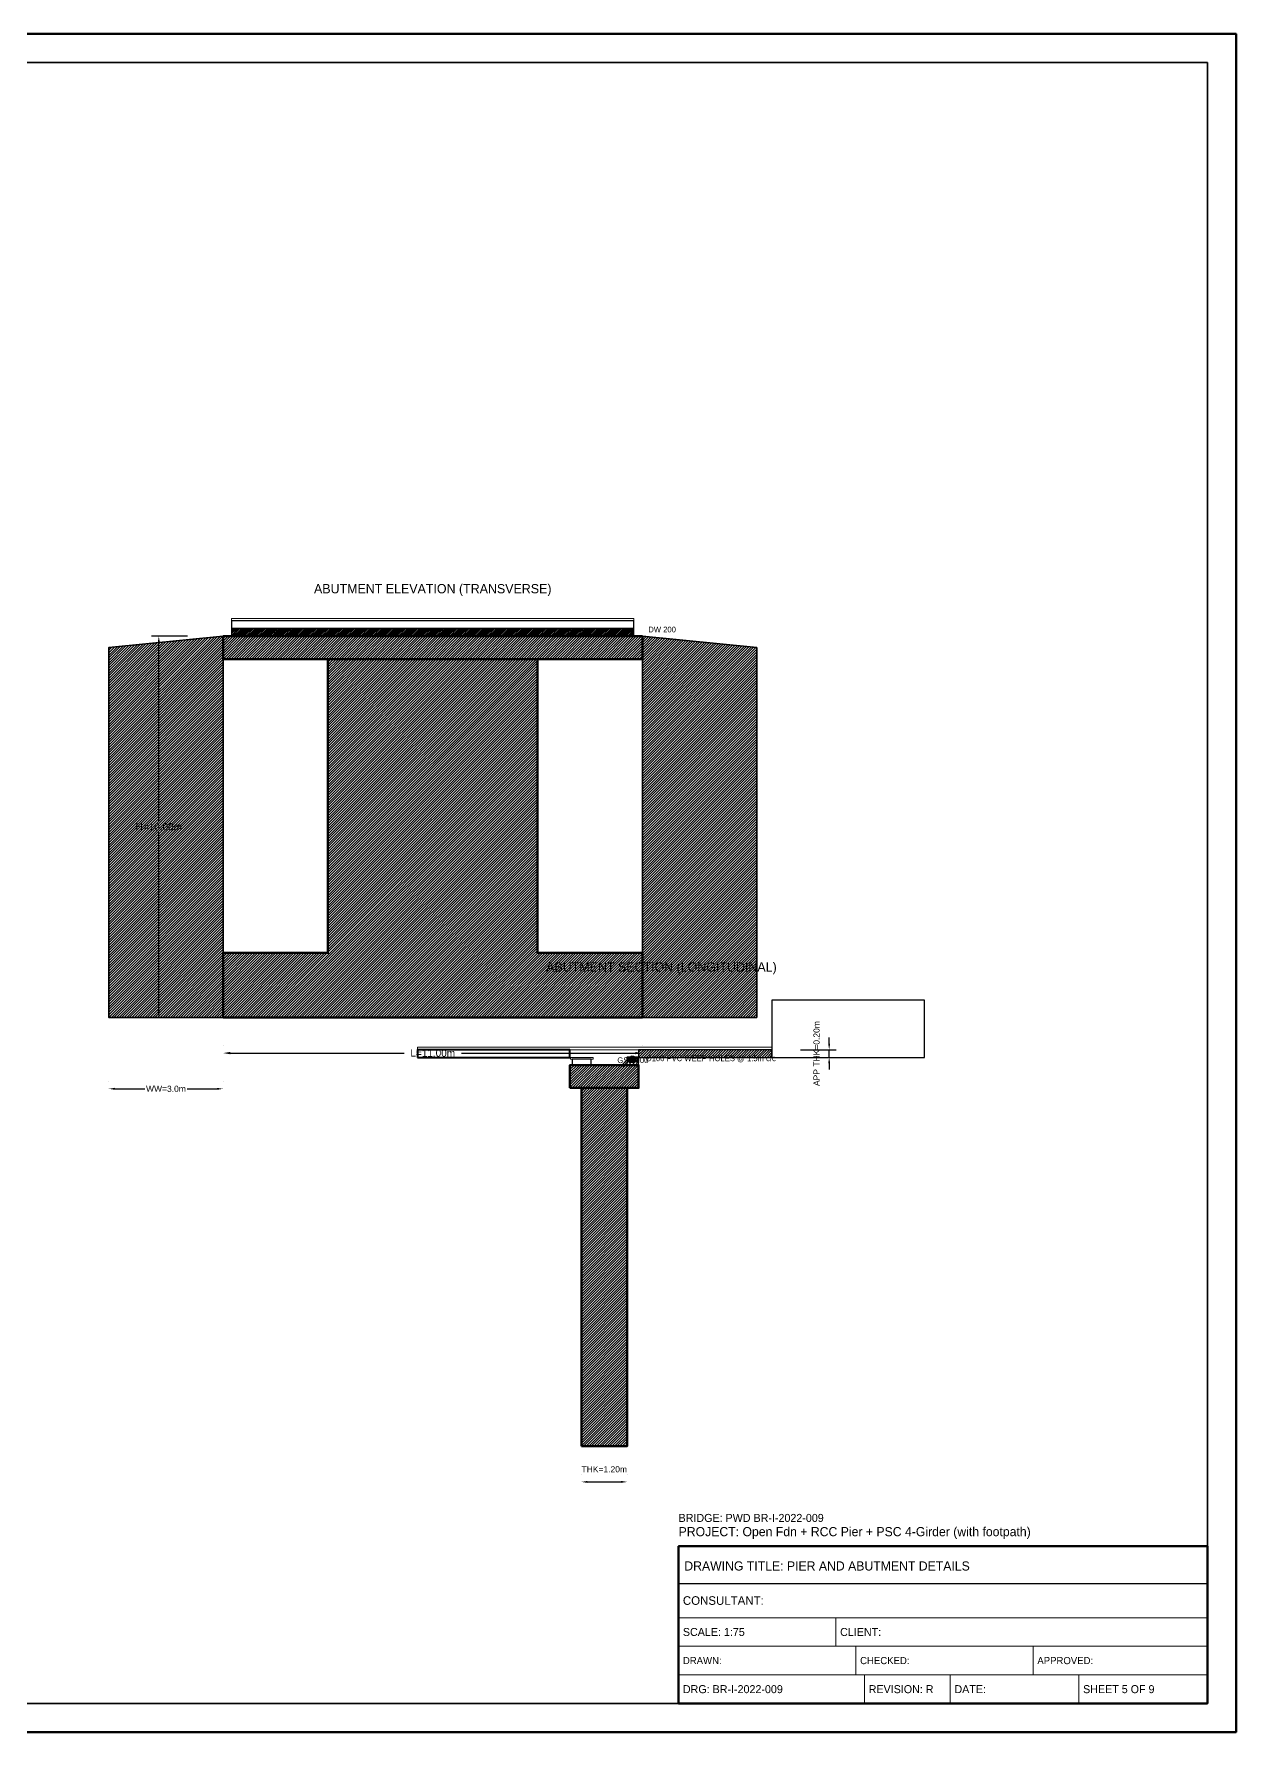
# Model space of a CAD drawing. Header units: metres. Extents: x 0 to 841, y 0 to 594.
# Drawn here: x 420 to 841, y 0 to 594 of the extents above; entities that cross this region are included whole.
import ezdxf
from ezdxf.enums import TextEntityAlignment as Align

# ---------------------------------------------------------------- set-up
doc = ezdxf.new("R2010")
doc.units = ezdxf.units.M
doc.linetypes.add('DASHED', pattern=[0.5, 0.375, -0.125])
for name, color, linetype, lineweight in [('ABUT-PROF', 4, 'Continuous', 50), ('BORDER-INNER', 7, 'Continuous', 35), ('BORDER-OUTER', 7, 'Continuous', 70), ('CIVIL-ROAD', 7, 'Continuous', 25), ('DIM-LINEAR', 3, 'Continuous', 18), ('STRUC-HATCHING', 8, 'Continuous', 18), ('SUB-ABUT', 3, 'Continuous', 35), ('SUB-BACKFILL', 34, 'Continuous', 18), ('SUB-BEARING', 5, 'Continuous', 25), ('SUB-DIRT-WALL', 3, 'Continuous', 35), ('SUPER-DECK', 2, 'Continuous', 50), ('SUPER-WEARING', 8, 'Continuous', 25), ('TEXT-HEADER', 7, 'Continuous', 25), ('TEXT-SPEC', 7, 'Continuous', 13), ('TEXT-TITLE', 7, 'Continuous', 25), ('TITLEBLK-BOX', 7, 'Continuous', 50), ('TITLEBLK-TEXT', 7, 'Continuous', 18)]:
    doc.layers.add(name, color=color, linetype=linetype, lineweight=lineweight)
doc.styles.add('BRIDGE_STD', font='Arial.ttf')
doc.dimstyles.new('pmb100', dxfattribs={"dimtxt": 2.5, "dimasz": 0.9375, "dimexe": 2.5, "dimexo": 2.5, "dimtad": 0, "dimtih": 1, "dimdec": 0, "dimtxsty": 'BRIDGE_STD', "dimcen": 2.5, "dimazin": 3, "dimtfac": 1, "dimtmove": 0, "dimatfit": 3})

msp = doc.modelspace()

# ---------------------------------------------------------------- hatches: boundary and pattern name
at = {"layer": 'STRUC-HATCHING'}
h = msp.add_hatch(dxfattribs=at)
h.set_pattern_fill('ANSI31', scale=0.2)
h.paths.add_polyline_path([(486.67, 383.33), (446.67, 379.33), (446.67, 250), (486.67, 250)])
h = msp.add_hatch(dxfattribs=at)
h.set_pattern_fill('ANSI31', scale=0.2)
h.paths.add_polyline_path([(486.67, 375.33), (633.33, 375.33), (633.33, 383.33), (486.67, 383.33)])
h = msp.add_hatch(dxfattribs=at)
h.set_pattern_fill('ANSI31', scale=0.1333333)
h.paths.add_polyline_path([(489.6, 383.33), (630.4, 383.33), (630.4, 386), (489.6, 386)])
h = msp.add_hatch(dxfattribs=at)
h.set_pattern_fill('ANSI31', scale=0.2)
h.paths.add_polyline_path([(633.33, 383.33), (673.33, 379.33), (673.33, 250), (633.33, 250)])
h = msp.add_hatch(dxfattribs=at)
h.set_pattern_fill('ANSI31', scale=0.2)
h.paths.add_polyline_path([(523.33, 375.33), (596.67, 375.33), (596.67, 272.56), (633.33, 272.56), (633.33, 250), (486.67, 250), (486.67, 272.56), (523.33, 272.56)])
h = msp.add_hatch(dxfattribs=at)
h.set_pattern_fill('ANSI31', scale=0.2)
h.paths.add_polyline_path([(632, 236), (678.67, 236), (678.67, 238.67), (632, 238.67)])
h = msp.add_hatch(dxfattribs=at)
h.set_pattern_fill('ANSI31', scale=0.2)
h.paths.add_polyline_path([(608, 225.33), (632, 225.33), (632, 233.33), (608, 233.33)])
h = msp.add_hatch(dxfattribs=at)
h.set_pattern_fill('ANSI31', scale=0.1333333)
h.paths.add_polyline_path([(628, 234.67), (632, 234.67), (632, 236), (628, 236)])
h = msp.add_hatch(dxfattribs=at)
h.set_pattern_fill('ANSI31', scale=0.266667)
h.paths.add_polyline_path([(628, 233.33), (632, 233.33), (632, 234.67), (628, 234.67)])
h = msp.add_hatch(dxfattribs=at)
h.set_pattern_fill('ANSI31', scale=0.2)
h.paths.add_polyline_path([(612, 100), (628, 100), (628, 225.33), (612, 225.33)])

# ---------------------------------------------------------------- linework, layer by layer
at = {"layer": 'ABUT-PROF', "color": 4, "linetype": 'DASHED'}
msp.add_line((486.67, 383.33), (633.33, 383.33), dxfattribs=at)
at = {"layer": 'ABUT-PROF', "lineweight": 30}
msp.add_lwpolyline([(489.6, 383.33), (630.4, 383.33), (630.4, 386), (489.6, 386), (489.6, 383.33)], dxfattribs=at)
at = {"layer": 'ABUT-PROF', "lineweight": 40}
msp.add_lwpolyline([(628, 234.67), (632, 234.67), (632, 236), (628, 236), (628, 234.67)], dxfattribs=at)
at = {"layer": 'ABUT-PROF', "color": 4}
for centre in [(560, 385.11), (560, 384.22), (630, 235.56), (630, 235.11)]:
    msp.add_circle(centre, 0.667, dxfattribs=at)
at = {"layer": 'BORDER-INNER'}
msp.add_lwpolyline([(10, 10), (831, 10), (831, 584), (10, 584), (10, 10)], dxfattribs=at)
at = {"layer": 'BORDER-OUTER'}
msp.add_lwpolyline([(0, 0), (841, 0), (841, 594), (0, 594), (0, 0)], dxfattribs=at)
at = {"layer": 'CIVIL-ROAD', "lineweight": 25}
for points in [[(489.6, 386), (630.4, 386), (630.4, 388.67), (489.6, 388.67), (489.6, 386)], [(632, 236), (678.67, 236), (678.67, 238.67), (632, 238.67), (632, 236)]]:
    msp.add_lwpolyline(points, dxfattribs=at)
at = {"layer": 'SUB-ABUT', "lineweight": 35}
for points in [[(486.67, 383.33), (446.67, 379.33), (446.67, 250), (486.67, 250), (486.67, 383.33)], [(633.33, 383.33), (673.33, 379.33), (673.33, 250), (633.33, 250), (633.33, 383.33)]]:
    msp.add_lwpolyline(points, dxfattribs=at)
at = {"layer": 'SUB-ABUT', "lineweight": 50}
for points in [[(486.67, 375.33), (633.33, 375.33), (633.33, 383.33), (486.67, 383.33), (486.67, 375.33)], [(523.33, 375.33), (596.67, 375.33), (596.67, 272.56), (633.33, 272.56), (633.33, 250), (486.67, 250), (486.67, 272.56), (523.33, 272.56), (523.33, 375.33)], [(608, 225.33), (632, 225.33), (632, 233.33), (608, 233.33), (608, 225.33)], [(612, 100), (628, 100), (628, 225.33), (612, 225.33), (612, 100)]]:
    msp.add_lwpolyline(points, dxfattribs=at)
at = {"layer": 'SUB-ABUT', "lineweight": 25}
msp.add_lwpolyline([(678.67, 236), (732, 236), (732, 256), (678.67, 256), (678.67, 236)], dxfattribs=at)
at = {"layer": 'SUB-BACKFILL', "lineweight": 20}
msp.add_lwpolyline([(628, 233.33), (632, 233.33), (632, 234.67), (628, 234.67), (628, 233.33)], dxfattribs=at)
at = {"layer": 'SUB-BEARING', "lineweight": 25}
for points in [[(504.67, 383.33), (512.67, 383.33), (512.67, 385.33), (504.67, 385.33), (504.67, 383.33)], [(556, 383.33), (564, 383.33), (564, 385.33), (556, 385.33), (556, 383.33)], [(607.33, 383.33), (615.33, 383.33), (615.33, 385.33), (607.33, 385.33), (607.33, 383.33)], [(608.8, 233.33), (615.47, 233.33), (615.47, 235.33), (608.8, 235.33), (608.8, 233.33)]]:
    msp.add_lwpolyline(points, dxfattribs=at)
at = {"layer": 'SUB-BEARING', "lineweight": 15}
msp.add_lwpolyline([(608.13, 235.33), (616.13, 235.33), (616.13, 236), (608.13, 236), (608.13, 235.33)], dxfattribs=at)
at = {"layer": 'SUB-DIRT-WALL', "lineweight": 18}
for p, q in [((626.5, 233.57), (629.5, 236.57)), ((626.5, 232.77), (629.5, 235.77))]:
    msp.add_line(p, q, dxfattribs=at)
at = {"layer": 'SUB-DIRT-WALL', "lineweight": 35}
msp.add_line((628, 233.33), (632, 233.33), dxfattribs=at)
at = {"layer": 'SUPER-DECK', "lineweight": 40}
msp.add_lwpolyline([(554.67, 236), (608, 236), (608, 238.67), (554.67, 238.67), (554.67, 236)], dxfattribs=at)
at = {"layer": 'SUPER-WEARING', "lineweight": 20}
for points in [[(489.6, 388.67), (630.4, 388.67), (630.4, 389.53), (489.6, 389.53), (489.6, 388.67)], [(554.67, 238.67), (678.67, 238.67), (678.67, 239.53), (554.67, 239.53), (554.67, 238.67)]]:
    msp.add_lwpolyline(points, dxfattribs=at)
at = {"layer": 'TITLEBLK-BOX', "lineweight": 50}
msp.add_lwpolyline([(646, 10), (831, 10), (831, 65), (646, 65), (646, 10)], dxfattribs=at)
at = {"layer": 'TITLEBLK-BOX', "lineweight": 30}
msp.add_lwpolyline([(646, 52), (831, 52), (831, 65), (646, 65), (646, 52)], dxfattribs=at)
at = {"layer": 'TITLEBLK-BOX', "lineweight": 18}
for points in [[(646, 40), (831, 40), (831, 52), (646, 52), (646, 40)], [(646, 30), (701, 30), (701, 40), (646, 40), (646, 30)], [(701, 30), (831, 30), (831, 40), (701, 40), (701, 30)], [(646, 20), (708, 20), (708, 30), (646, 30), (646, 20)], [(708, 20), (770, 20), (770, 30), (708, 30), (708, 20)], [(770, 20), (831, 20), (831, 30), (770, 30), (770, 20)], [(646, 10), (711, 10), (711, 20), (646, 20), (646, 10)], [(711, 10), (741, 10), (741, 20), (711, 20), (711, 10)], [(741, 10), (786, 10), (786, 20), (741, 20), (741, 10)], [(786, 10), (831, 10), (831, 20), (786, 20), (786, 10)]]:
    msp.add_lwpolyline(points, dxfattribs=at)

# ---------------------------------------------------------------- texts
at = {"layer": 'TEXT-HEADER'}
for s, p in [('ABUTMENT ELEVATION (TRANSVERSE)', (560, 398.33)), ('ABUTMENT SECTION (LONGITUDINAL)', (640, 266))]:
    msp.add_text(s, height=3.25, dxfattribs=at).set_placement(p, align=Align.CENTER)
at = {"layer": 'TEXT-SPEC', "color": 4}
for s, p in [('DW 200', (635.4, 384.67)), ('Ø100 PVC WEEP HOLES @ 1.5m c/c', (634.5, 234.67))]:
    msp.add_text(s, height=2, dxfattribs=at).set_placement(p)
at = {"layer": 'TEXT-SPEC'}
msp.add_text('GSB 100', height=2, dxfattribs=at).set_placement((630, 234), align=Align.CENTER)
at = {"layer": 'TEXT-TITLE'}
for s, p in [('PROJECT: Open Fdn + RCC Pier + PSC 4-Girder (with footpath)', (646, 68.5)), ('DRAWING TITLE: PIER AND ABUTMENT DETAILS', (648, 56.5))]:
    msp.add_text(s, height=3.2, dxfattribs=at).set_placement(p)
at = {"layer": 'TITLEBLK-TEXT'}
for s, height, p in [('BRIDGE: PWD BR-I-2022-009', 2.8, (646, 73.5)), ('CONSULTANT: ', 3, (647.5, 44.5)), ('SCALE: 1:75', 2.8, (647.5, 33.6)), ('CLIENT: ', 2.8, (702.5, 33.6)), ('DRAWN: ', 2.5, (647.5, 23.75)), ('CHECKED: ', 2.5, (709.5, 23.75)), ('APPROVED: ', 2.5, (771.5, 23.75)), ('DRG: BR-I-2022-009', 2.8, (647.5, 13.6)), ('REVISION: R', 2.8, (712.5, 13.6)), ('DATE: ', 2.8, (742.5, 13.6)), ('SHEET 5 OF 9', 2.8, (787.5, 13.6))]:
    msp.add_text(s, height=height, dxfattribs=at).set_placement(p)

# ---------------------------------------------------------------- dimensions: what is measured, and where the dimension line sits
at = {"layer": 'DIM-LINEAR'}
for base, p1, p2, text, override in [((464.17, 250), (476.67, 250), (476.67, 383.33), 'H=10.00m', {"dimtxt": 2.5, "dimasz": 2.5, "dimgap": 1, "dimclrt": 3}), ((698.67, 236), (686.17, 236), (686.17, 238.67), 'APP THK=0.20m', {"dimtxt": 2.125, "dimasz": 2.125, "dimgap": 0.85, "dimclrt": 3})]:
    msp.add_linear_dim(base=base, p1=p1, p2=p2, angle=90, text=text, dimstyle='pmb100', override=override, dxfattribs=at).render()
for base, p1, p2, text, override in [((486.67, 237.5), (486.67, 237.5), (633.33, 237.5), 'L=11.00m', {"dimtxt": 2.5, "dimasz": 2.5, "dimgap": 1, "dimclrt": 3}), ((446.67, 225), (446.67, 225), (486.67, 225), 'WW=3.0m', {"dimtxt": 2.125, "dimasz": 2.125, "dimgap": 0.85, "dimclrt": 3}), ((612, 87.5), (612, 87.5), (628, 87.5), 'THK=1.20m', {"dimtxt": 2.125, "dimasz": 2.125, "dimgap": 0.85, "dimclrt": 3})]:
    msp.add_linear_dim(base=base, p1=p1, p2=p2, text=text, dimstyle='pmb100', override=override, dxfattribs=at).render()

doc.saveas('drawing.dxf')
